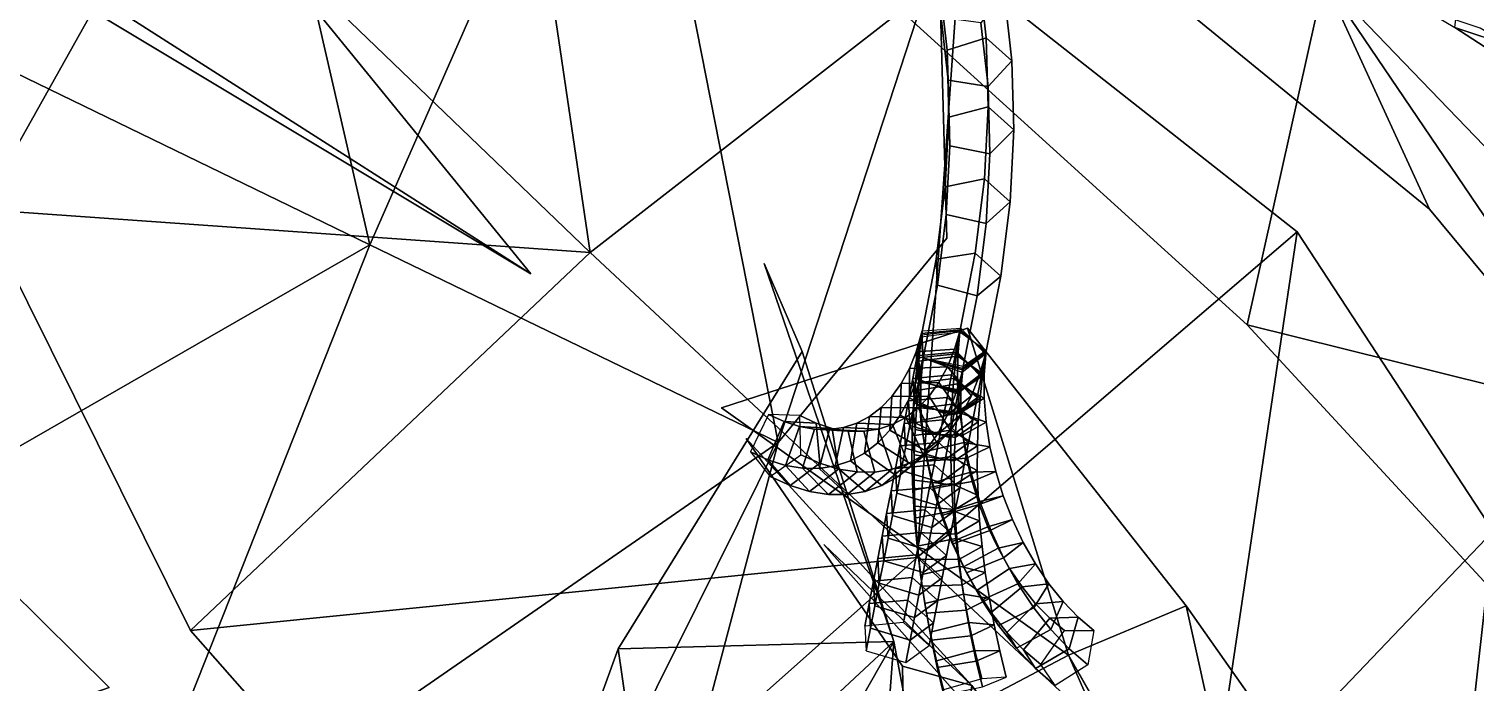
# Model space of a CAD drawing. Header units: metres. Extents: x -219 to 389, y -251 to 301.
# Drawn here: x 337.6 to 354.96, y -34.25 to -26.41 of the extents above; entities that cross this region are included whole.
import ezdxf

# ---------------------------------------------------------------- set-up
doc = ezdxf.new("R2010")
doc.units = ezdxf.units.M

msp = doc.modelspace()

# ---------------------------------------------------------------- linework, layer by layer
at = {"layer": 'Breeder_Intrnd', "color": 3}
for points in [[(354.8154, -25.5733, 876.4304), (355.1725, -25.8034, 877.0526), (355.0687, -26.6214, 876.8098), (354.7175, -26.395, 876.1978)], [(354.3523, -26.1794, 875.5901), (354.7175, -26.395, 876.1978), (355.3908, -26.6201, 875.713), (355.0194, -26.4009, 875.0953)], [(354.7175, -26.395, 876.1978), (355.0687, -26.6214, 876.8098), (355.748, -26.8501, 876.3352), (355.3908, -26.6201, 875.713)]]:
    msp.add_3dface(points, dxfattribs=at)
at = {"layer": 'Breeder_Leaf', "color": 3}
for points in [[(337.0308, -28.578, 899.2281), (334.5245, -19.1152, 898.0856), (339.4035, -24.3465, 899.1265)], [(337.0308, -28.578, 899.2281), (339.4035, -24.3465, 899.1265), (334.5245, -19.1152, 898.0856)], [(339.5609, -19.7207, 884.1119), (341.6929, -29.00261, 879.6759), (336.1917, -26.3339, 883.3494)], [(339.5609, -19.7207, 884.1119), (336.1917, -26.3339, 883.3494), (341.6929, -29.00261, 879.6759)], [(341.6929, -29.00261, 879.6759), (339.5609, -19.7207, 884.1119), (344.7555, -22.03383, 879.5256)], [(341.6929, -29.00261, 879.6759), (344.7555, -22.03383, 879.5256), (339.5609, -19.7207, 884.1119)], [(344.7555, -22.03383, 879.5256), (346.5943, -31.378, 876.4229), (341.6929, -29.00261, 879.6759)], [(344.7555, -22.03383, 879.5256), (341.6929, -29.00261, 879.6759), (346.5943, -31.378, 876.4229)], [(344.7555, -22.03383, 879.5256), (348.5214, -25.4684, 876.189), (346.5943, -31.378, 876.4229)], [(344.7555, -22.03383, 879.5256), (346.5943, -31.378, 876.4229), (348.5214, -25.4684, 876.189)], [(339.4035, -24.3465, 899.1265), (343.4519, -23.08028, 901.2039), (344.3369, -29.09448, 896.5684)], [(339.4035, -24.3465, 899.1265), (344.3369, -29.09448, 896.5684), (343.4519, -23.08028, 901.2039)], [(344.3369, -29.09448, 896.5684), (343.4519, -23.08028, 901.2039), (348.7649, -25.6482, 899.0935)], [(344.3369, -29.09448, 896.5684), (348.7649, -25.6482, 899.0935), (343.4519, -23.08028, 901.2039)], [(344.3369, -29.09448, 896.5684), (337.0308, -28.578, 899.2281), (339.4035, -24.3465, 899.1265)], [(344.3369, -29.09448, 896.5684), (339.4035, -24.3465, 899.1265), (337.0308, -28.578, 899.2281)], [(346.5943, -31.378, 876.4229), (348.5214, -25.4684, 876.189), (348.6193, -28.9237, 872.8167)], [(346.5943, -31.378, 876.4229), (348.6193, -28.9237, 872.8167), (348.5214, -25.4684, 876.189)], [(348.7649, -25.6482, 899.0935), (348.2632, -32.7582, 894.1677), (344.3369, -29.09448, 896.5684)], [(348.7649, -25.6482, 899.0935), (344.3369, -29.09448, 896.5684), (348.2632, -32.7582, 894.1677)], [(348.2632, -32.7582, 894.1677), (348.7649, -25.6482, 899.0935), (352.8228, -28.8484, 895.997)], [(348.2632, -32.7582, 894.1677), (352.8228, -28.8484, 895.997), (348.7649, -25.6482, 899.0935)], [(341.6929, -29.00261, 879.6759), (333.6598, -33.6232, 885.5049), (336.1917, -26.3339, 883.3494)], [(341.6929, -29.00261, 879.6759), (336.1917, -26.3339, 883.3494), (333.6598, -33.6232, 885.5049)], [(339.5423, -33.6345, 896.334), (337.0308, -28.578, 899.2281), (344.3369, -29.09448, 896.5684)], [(339.5423, -33.6345, 896.334), (344.3369, -29.09448, 896.5684), (337.0308, -28.578, 899.2281)], [(352.8228, -28.8484, 895.997), (351.7573, -36.02292, 892.0449), (348.2632, -32.7582, 894.1677)], [(352.8228, -28.8484, 895.997), (348.2632, -32.7582, 894.1677), (351.7573, -36.02292, 892.0449)], [(352.8228, -28.8484, 895.997), (355.1752, -32.4427, 893.3918), (351.7573, -36.02292, 892.0449)], [(352.8228, -28.8484, 895.997), (351.7573, -36.02292, 892.0449), (355.1752, -32.4427, 893.3918)], [(338.5555, -36.9396, 881.3627), (333.6598, -33.6232, 885.5049), (341.6929, -29.00261, 879.6759)], [(338.5555, -36.9396, 881.3627), (341.6929, -29.00261, 879.6759), (333.6598, -33.6232, 885.5049)], [(346.5943, -31.378, 876.4229), (338.5555, -36.9396, 881.3627), (341.6929, -29.00261, 879.6759)], [(346.5943, -31.378, 876.4229), (341.6929, -29.00261, 879.6759), (338.5555, -36.9396, 881.3627)], [(348.2632, -32.7582, 894.1677), (339.5423, -33.6345, 896.334), (344.3369, -29.09448, 896.5684)], [(348.2632, -32.7582, 894.1677), (344.3369, -29.09448, 896.5684), (339.5423, -33.6345, 896.334)], [(347.984, -33.7654, 875.6152), (346.8817, -30.2855, 880.6519), (346.4277, -29.2281, 875.9619)], [(347.984, -33.7654, 875.6152), (346.4277, -29.2281, 875.9619), (346.8817, -30.2855, 880.6519)], [(333.712, -29.516, 826.2664), (338.5674, -34.3165, 822.7214), (334.9405, -35.5819, 831.3544)], [(333.712, -29.516, 826.2664), (334.9405, -35.5819, 831.3544), (338.5674, -34.3165, 822.7214)], [(350.0796, -33.9297, 872.8172), (345.913, -30.9603, 870.4166), (348.8653, -30.00372, 866.2166)], [(350.0796, -33.9297, 872.8172), (348.8653, -30.00372, 866.2166), (345.913, -30.9603, 870.4166)], [(350.0796, -33.9297, 872.8172), (348.8653, -30.00372, 866.2166), (351.4908, -33.3392, 861.9722)], [(350.0796, -33.9297, 872.8172), (351.4908, -33.3392, 861.9722), (348.8653, -30.00372, 866.2166)], [(344.6759, -33.8544, 885.0688), (346.8817, -30.2855, 880.6519), (347.984, -33.7654, 875.6152)], [(344.6759, -33.8544, 885.0688), (347.984, -33.7654, 875.6152), (346.8817, -30.2855, 880.6519)], [(346.5943, -31.378, 876.4229), (343.193, -38.2372, 877.7788), (338.5555, -36.9396, 881.3627)], [(346.5943, -31.378, 876.4229), (338.5555, -36.9396, 881.3627), (343.193, -38.2372, 877.7788)], [(346.5943, -31.378, 876.4229), (345.3498, -36.07779, 873.5413), (343.193, -38.2372, 877.7788)], [(346.5943, -31.378, 876.4229), (343.193, -38.2372, 877.7788), (345.3498, -36.07779, 873.5413)], [(348.918, -34.2926, 874.5767), (348.0854, -34.06091, 880.7367), (346.2108, -31.3278, 877.2243)], [(348.918, -34.2926, 874.5767), (346.2108, -31.3278, 877.2243), (348.0854, -34.06091, 880.7367)], [(351.7573, -36.02292, 892.0449), (355.1752, -32.4427, 893.3918), (354.9269, -34.657, 890.091)], [(351.7573, -36.02292, 892.0449), (354.9269, -34.657, 890.091), (355.1752, -32.4427, 893.3918)], [(338.6139, -39.7275, 836.3531), (330.9636, -32.5271, 836.4271), (334.9405, -35.5819, 831.3544)], [(338.6139, -39.7275, 836.3531), (334.9405, -35.5819, 831.3544), (330.9636, -32.5271, 836.4271)], [(330.9636, -32.5271, 836.4271), (338.6139, -39.7275, 836.3531), (333.9274, -37.4137, 841.4573)], [(330.9636, -32.5271, 836.4271), (333.9274, -37.4137, 841.4573), (338.6139, -39.7275, 836.3531)], [(348.918, -34.2926, 874.5767), (347.1432, -32.6016, 869.4846), (350.2399, -36.08336, 867.1267)], [(348.918, -34.2926, 874.5767), (350.2399, -36.08336, 867.1267), (347.1432, -32.6016, 869.4846)], [(342.9385, -37.4928, 893.3291), (339.5423, -33.6345, 896.334), (348.2632, -32.7582, 894.1677)], [(342.9385, -37.4928, 893.3291), (348.2632, -32.7582, 894.1677), (339.5423, -33.6345, 896.334)], [(351.7573, -36.02292, 892.0449), (342.9385, -37.4928, 893.3291), (348.2632, -32.7582, 894.1677)], [(351.7573, -36.02292, 892.0449), (348.2632, -32.7582, 894.1677), (342.9385, -37.4928, 893.3291)], [(350.0796, -33.9297, 872.8172), (351.4908, -33.3392, 861.9722), (352.6009, -38.3329, 869.0089)], [(350.0796, -33.9297, 872.8172), (352.6009, -38.3329, 869.0089), (351.4908, -33.3392, 861.9722)], [(351.4908, -33.3392, 861.9722), (355.084, -38.4451, 858.3467), (352.6009, -38.3329, 869.0089)], [(351.4908, -33.3392, 861.9722), (352.6009, -38.3329, 869.0089), (355.084, -38.4451, 858.3467)], [(344.6759, -33.8544, 885.0688), (347.984, -33.7654, 875.6152), (345.3344, -38.4218, 879.0131)], [(344.6759, -33.8544, 885.0688), (345.3344, -38.4218, 879.0131), (347.984, -33.7654, 875.6152)], [(347.984, -33.7654, 875.6152), (347.1941, -44.3532, 872.9268), (345.3344, -38.4218, 879.0131)], [(347.984, -33.7654, 875.6152), (345.3344, -38.4218, 879.0131), (347.1941, -44.3532, 872.9268)], [(347.984, -33.7654, 875.6152), (349.0354, -39.3015, 870.2578), (347.1941, -44.3532, 872.9268)], [(347.984, -33.7654, 875.6152), (347.1941, -44.3532, 872.9268), (349.0354, -39.3015, 870.2578)], [(347.984, -33.7654, 875.6152), (347.3354, -34.3688, 870.0336), (349.0354, -39.3015, 870.2578)], [(347.984, -33.7654, 875.6152), (349.0354, -39.3015, 870.2578), (347.3354, -34.3688, 870.0336)], [(345.3344, -38.4218, 879.0131), (342.5929, -39.5882, 889.0879), (344.6759, -33.8544, 885.0688)], [(345.3344, -38.4218, 879.0131), (344.6759, -33.8544, 885.0688), (342.5929, -39.5882, 889.0879)], [(350.0796, -33.9297, 872.8172), (351.7733, -37.7876, 877.3932), (347.7641, -35.1507, 876.8517)], [(350.0796, -33.9297, 872.8172), (347.7641, -35.1507, 876.8517), (351.7733, -37.7876, 877.3932)], [(354.8986, -42.4355, 874.9968), (350.0796, -33.9297, 872.8172), (352.6009, -38.3329, 869.0089)], [(354.8986, -42.4355, 874.9968), (352.6009, -38.3329, 869.0089), (350.0796, -33.9297, 872.8172)], [(354.8986, -42.4355, 874.9968), (351.7733, -37.7876, 877.3932), (350.0796, -33.9297, 872.8172)], [(354.8986, -42.4355, 874.9968), (350.0796, -33.9297, 872.8172), (351.7733, -37.7876, 877.3932)], [(348.1892, -39.7339, 882.9543), (348.0854, -34.06091, 880.7367), (348.918, -34.2926, 874.5767)], [(348.1892, -39.7339, 882.9543), (348.918, -34.2926, 874.5767), (348.0854, -34.06091, 880.7367)]]:
    msp.add_3dface(points, dxfattribs=at)
at = {"layer": 'Breeder_Petiole', "color": 3}
for points in [[(349.002, -25.7265, 869.6444), (349.0919, -26.5177, 870.4728), (348.6229, -26.6659, 870.3817), (348.5368, -25.8982, 869.579)], [(349.3103, -26.00179, 869.3481), (349.4002, -26.7929, 870.1765), (349.0919, -26.5177, 870.4728), (349.002, -25.7265, 869.6444)], [(348.5368, -25.8982, 869.579), (348.6229, -26.6659, 870.3817), (348.6369, -27.02656, 870.0355), (348.553, -26.2733, 869.2486)], [(349.0284, -26.3369, 869.1067), (349.1145, -27.1046, 869.9094), (349.4002, -26.7929, 870.1765), (349.3103, -26.00179, 869.3481)], [(348.553, -26.2733, 869.2486), (348.6369, -27.02656, 870.0355), (349.1145, -27.1046, 869.9094), (349.0284, -26.3369, 869.1067)], [(349.0919, -26.5177, 870.4728), (349.1147, -27.3476, 871.2674), (348.644, -27.471, 871.1514), (348.6229, -26.6659, 870.3817)], [(349.4002, -26.7929, 870.1765), (349.423, -27.6228, 870.971), (349.1147, -27.3476, 871.2674), (349.0919, -26.5177, 870.4728)], [(348.6229, -26.6659, 870.3817), (348.644, -27.471, 871.1514), (348.6569, -27.8164, 870.7899), (348.6369, -27.02656, 870.0355)], [(349.1145, -27.1046, 869.9094), (349.1356, -27.9097, 870.6791), (349.423, -27.6228, 870.971), (349.4002, -26.7929, 870.1765)], [(348.6369, -27.02656, 870.0355), (348.6569, -27.8164, 870.7899), (349.1356, -27.9097, 870.6791), (349.1145, -27.1046, 869.9094)], [(349.1147, -27.3476, 871.2674), (349.0702, -28.2116, 872.0236), (348.5999, -28.3091, 871.884), (348.644, -27.471, 871.1514)], [(349.423, -27.6228, 870.971), (349.3786, -28.4868, 871.7273), (349.0702, -28.2116, 872.0236), (349.1147, -27.3476, 871.2674)], [(348.644, -27.471, 871.1514), (348.5999, -28.3091, 871.884), (348.613, -28.6386, 871.5079), (348.6569, -27.8164, 870.7899)], [(349.1356, -27.9097, 870.6791), (349.0915, -28.7478, 871.4116), (349.3786, -28.4868, 871.7273), (349.423, -27.6228, 870.971)], [(348.6569, -27.8164, 870.7899), (348.613, -28.6386, 871.5079), (349.0915, -28.7478, 871.4116), (349.1356, -27.9097, 870.6791)], [(349.0702, -28.2116, 872.0236), (348.9587, -29.1051, 872.7374), (348.4908, -29.1757, 872.5754), (348.5999, -28.3091, 871.884)], [(349.3786, -28.4868, 871.7273), (349.2671, -29.3803, 872.4411), (348.9587, -29.1051, 872.7374), (349.0702, -28.2116, 872.0236)], [(348.5999, -28.3091, 871.884), (348.4908, -29.1757, 872.5754), (348.5054, -29.4887, 872.1855), (348.613, -28.6386, 871.5079)], [(349.0915, -28.7478, 871.4116), (348.9824, -29.6144, 872.103), (349.2671, -29.3803, 872.4411), (349.3786, -28.4868, 871.7273)], [(348.613, -28.6386, 871.5079), (348.5054, -29.4887, 872.1855), (348.9824, -29.6144, 872.103), (349.0915, -28.7478, 871.4116)], [(348.9587, -29.1051, 872.7374), (348.7808, -30.02332, 873.4051), (348.3174, -30.06624, 873.2219), (348.4908, -29.1757, 872.5754)], [(349.2671, -29.3803, 872.4411), (349.0892, -30.2985, 873.1088), (348.7808, -30.02332, 873.4051), (348.9587, -29.1051, 872.7374)], [(348.4908, -29.1757, 872.5754), (348.3174, -30.06624, 873.2219), (348.3347, -30.3622, 872.8191), (348.5054, -29.4887, 872.1855)], [(348.5054, -29.4887, 872.1855), (348.3347, -30.3622, 872.8191), (348.8089, -30.5049, 872.7496), (348.9824, -29.6144, 872.103)], [(348.9824, -29.6144, 872.103), (348.8089, -30.5049, 872.7496), (349.0892, -30.2985, 873.1088), (349.2671, -29.3803, 872.4411)], [(348.7854, -30.00406, 873.3899), (348.7129, -30.2551, 873.6047), (348.2523, -30.2866, 873.4125), (348.3247, -30.03555, 873.1977)], [(348.7808, -30.02332, 873.4051), (348.7282, -30.2936, 873.6015), (348.2648, -30.3366, 873.4183), (348.3174, -30.06624, 873.2219)], [(349.0845, -30.3178, 873.1239), (349.0121, -30.5689, 873.3387), (348.7129, -30.2551, 873.6047), (348.7854, -30.00406, 873.3899)], [(349.0892, -30.2985, 873.1088), (349.0366, -30.5689, 873.3052), (348.7282, -30.2936, 873.6015), (348.7808, -30.02332, 873.4051)], [(348.3247, -30.03555, 873.1977), (348.2523, -30.2866, 873.4125), (348.2622, -30.6133, 873.0339), (348.3347, -30.3622, 872.8191)], [(348.3174, -30.06624, 873.2219), (348.2648, -30.3366, 873.4183), (348.2821, -30.6325, 873.0155), (348.3347, -30.3622, 872.8191)], [(348.779, -30.03346, 873.4121), (348.7366, -30.3124, 873.5986), (348.2721, -30.3614, 873.4196), (348.3146, -30.08241, 873.2332)], [(348.3146, -30.08241, 873.2332), (348.2721, -30.3614, 873.4196), (348.2922, -30.6412, 873.0056), (348.3347, -30.3622, 872.8191)], [(348.7771, -30.04924, 873.4221), (348.75, -30.3399, 873.5928), (348.2844, -30.3983, 873.4197), (348.3115, -30.1075, 873.2489)], [(348.3115, -30.1075, 873.2489), (348.2844, -30.3983, 873.4197), (348.3076, -30.6529, 872.9899), (348.3347, -30.3622, 872.8191)], [(349.0909, -30.2884, 873.1017), (349.0485, -30.5674, 873.2881), (348.7366, -30.3124, 873.5986), (348.779, -30.03346, 873.4121)], [(349.0928, -30.2726, 873.0918), (349.0658, -30.5633, 873.2626), (348.75, -30.3399, 873.5928), (348.7771, -30.04924, 873.4221)], [(348.7129, -30.2551, 873.6047), (348.6274, -30.4669, 873.8193), (348.1703, -30.4878, 873.6173), (348.2523, -30.2866, 873.4125)], [(348.2523, -30.2866, 873.4125), (348.1703, -30.4878, 873.6173), (348.1706, -30.8427, 873.265), (348.2622, -30.6133, 873.0339)], [(348.7282, -30.2936, 873.6015), (348.6756, -30.564, 873.7979), (348.2122, -30.6069, 873.6147), (348.2648, -30.3366, 873.4183)], [(348.2648, -30.3366, 873.4183), (348.2122, -30.6069, 873.6147), (348.2295, -30.9029, 873.2119), (348.2821, -30.6325, 873.0155)], [(348.7366, -30.3124, 873.5986), (348.7029, -30.6099, 873.7814), (348.2377, -30.665, 873.6064), (348.2721, -30.3614, 873.4196)], [(348.2721, -30.3614, 873.4196), (348.2377, -30.665, 873.6064), (348.26, -30.9282, 873.1817), (348.2922, -30.6412, 873.0056)], [(348.3347, -30.3622, 872.8191), (348.2622, -30.6133, 873.0339), (348.7291, -30.7867, 872.9885), (348.8016, -30.5356, 872.7737)], [(348.75, -30.3399, 873.5928), (348.7476, -30.6743, 873.7499), (348.2812, -30.749, 873.5854), (348.2844, -30.3983, 873.4197)], [(348.3347, -30.3622, 872.8191), (348.2821, -30.6325, 873.0155), (348.7563, -30.7753, 872.946), (348.8089, -30.5049, 872.7496)], [(348.3347, -30.3622, 872.8191), (348.2922, -30.6412, 873.0056), (348.7693, -30.7678, 872.9247), (348.8117, -30.4887, 872.7383)], [(348.3347, -30.3622, 872.8191), (348.3076, -30.6529, 872.9899), (348.7877, -30.7543, 872.8933), (348.8148, -30.4636, 872.7225)], [(349.0121, -30.5689, 873.3387), (348.9145, -30.8161, 873.5862), (348.6274, -30.4669, 873.8193), (348.7129, -30.2551, 873.6047)], [(349.0366, -30.5689, 873.3052), (348.984, -30.8392, 873.5016), (348.6756, -30.564, 873.7979), (348.7282, -30.2936, 873.6015)], [(349.0485, -30.5674, 873.2881), (349.0176, -30.844, 873.4576), (348.7029, -30.6099, 873.7814), (348.7366, -30.3124, 873.5986)], [(348.8016, -30.5356, 872.7737), (348.7291, -30.7867, 872.9885), (349.0121, -30.5689, 873.3387), (349.0845, -30.3178, 873.1239)], [(349.0658, -30.5633, 873.2626), (349.0659, -30.8425, 873.3907), (348.7476, -30.6743, 873.7499), (348.75, -30.3399, 873.5928)], [(348.8089, -30.5049, 872.7496), (348.7563, -30.7753, 872.946), (349.0366, -30.5689, 873.3052), (349.0892, -30.2985, 873.1088)], [(348.8117, -30.4887, 872.7383), (348.7693, -30.7678, 872.9247), (349.0485, -30.5674, 873.2881), (349.0909, -30.2884, 873.1017)], [(348.8148, -30.4636, 872.7225), (348.7877, -30.7543, 872.8933), (349.0658, -30.5633, 873.2626), (349.0928, -30.2726, 873.0918)], [(348.1703, -30.4878, 873.6173), (348.0723, -30.6678, 873.8344), (348.0608, -31.04837, 873.5101), (348.1706, -30.8427, 873.265)], [(348.6274, -30.4669, 873.8193), (348.525, -30.6564, 874.0468), (348.0723, -30.6678, 873.8344), (348.1703, -30.4878, 873.6173)], [(348.2844, -30.3983, 873.4197), (348.2812, -30.749, 873.5854), (348.3064, -30.9596, 873.1325), (348.3076, -30.6529, 872.9899)], [(348.9145, -30.8161, 873.5862), (348.7971, -31.0378, 873.8489), (348.525, -30.6564, 874.0468), (348.6274, -30.4669, 873.8193)], [(348.0723, -30.6678, 873.8344), (347.9592, -30.8248, 874.0617), (347.9337, -31.2281, 873.7669), (348.0608, -31.04837, 873.5101)], [(348.525, -30.6564, 874.0468), (348.4066, -30.8219, 874.2851), (347.9592, -30.8248, 874.0617), (348.0723, -30.6678, 873.8344)], [(348.6756, -30.564, 873.7979), (348.623, -30.8344, 873.9943), (348.1596, -30.8773, 873.8112), (348.2122, -30.6069, 873.6147)], [(348.2122, -30.6069, 873.6147), (348.1596, -30.8773, 873.8112), (348.1769, -31.1733, 873.4083), (348.2295, -30.9029, 873.2119)], [(348.2622, -30.6133, 873.0339), (348.1706, -30.8427, 873.265), (348.6279, -31.04453, 873.2458), (348.7291, -30.7867, 872.9885)], [(348.7029, -30.6099, 873.7814), (348.6801, -30.9149, 873.9531), (348.2142, -30.9765, 873.7818), (348.2377, -30.665, 873.6064)], [(348.2377, -30.665, 873.6064), (348.2142, -30.9765, 873.7818), (348.2381, -31.2225, 873.347), (348.26, -30.9282, 873.1817)], [(348.2821, -30.6325, 873.0155), (348.2295, -30.9029, 873.2119), (348.7038, -31.04569, 873.1424), (348.7563, -30.7753, 872.946)], [(348.2922, -30.6412, 873.0056), (348.26, -30.9282, 873.1817), (348.7393, -31.03818, 873.0902), (348.7693, -30.7678, 872.9247)], [(348.7476, -30.6743, 873.7499), (348.7734, -31.02133, 873.874), (348.3077, -31.1131, 873.7165), (348.2812, -30.749, 873.5854)], [(348.3076, -30.6529, 872.9899), (348.3064, -30.9596, 873.1325), (348.7887, -31.01715, 873.0129), (348.7877, -30.7543, 872.8933)], [(348.7971, -31.0378, 873.8489), (348.6613, -31.2317, 874.1243), (348.4066, -30.8219, 874.2851), (348.525, -30.6564, 874.0468)], [(348.984, -30.8392, 873.5016), (348.9314, -31.1096, 873.698), (348.623, -30.8344, 873.9943), (348.6756, -30.564, 873.7979)], [(348.7291, -30.7867, 872.9885), (348.6279, -31.04453, 873.2458), (348.9145, -30.8161, 873.5862), (349.0121, -30.5689, 873.3387)], [(349.0176, -30.844, 873.4576), (348.9967, -31.1275, 873.6166), (348.6801, -30.9149, 873.9531), (348.7029, -30.6099, 873.7814)], [(348.7563, -30.7753, 872.946), (348.7038, -31.04569, 873.1424), (348.984, -30.8392, 873.5016), (349.0366, -30.5689, 873.3052)], [(348.7693, -30.7678, 872.9247), (348.7393, -31.03818, 873.0902), (349.0176, -30.844, 873.4576), (349.0485, -30.5674, 873.2881)], [(349.0659, -30.8425, 873.3907), (349.0896, -31.1318, 873.4913), (348.7734, -31.02133, 873.874), (348.7476, -30.6743, 873.7499)], [(348.7877, -30.7543, 872.8933), (348.7887, -31.01715, 873.0129), (349.0659, -30.8425, 873.3907), (349.0658, -30.5633, 873.2626)], [(347.9592, -30.8248, 874.0617), (347.832, -30.9574, 874.297), (347.7906, -31.3802, 874.033), (347.9337, -31.2281, 873.7669)], [(348.4066, -30.8219, 874.2851), (348.2736, -30.9618, 874.5319), (347.832, -30.9574, 874.297), (347.9592, -30.8248, 874.0617)], [(348.1706, -30.8427, 873.265), (348.0608, -31.04837, 873.5101), (348.5062, -31.2757, 873.519), (348.6279, -31.04453, 873.2458)], [(348.623, -30.8344, 873.9943), (348.5704, -31.1048, 874.1907), (348.107, -31.1477, 874.0076), (348.1596, -30.8773, 873.8112)], [(348.1596, -30.8773, 873.8112), (348.107, -31.1477, 874.0076), (348.1243, -31.4436, 873.6047), (348.1769, -31.1733, 873.4083)], [(348.6613, -31.2317, 874.1243), (348.5083, -31.3961, 874.4098), (348.2736, -30.9618, 874.5319), (348.4066, -30.8219, 874.2851)], [(348.2812, -30.749, 873.5854), (348.3077, -31.1131, 873.7165), (348.3312, -31.2778, 873.2448), (348.3064, -30.9596, 873.1325)], [(348.6279, -31.04453, 873.2458), (348.5062, -31.2757, 873.519), (348.7971, -31.0378, 873.8489), (348.9145, -30.8161, 873.5862)], [(348.9314, -31.1096, 873.698), (348.8788, -31.38, 873.8944), (348.5704, -31.1048, 874.1907), (348.623, -30.8344, 873.9943)], [(348.7038, -31.04569, 873.1424), (348.6512, -31.316, 873.3388), (348.9314, -31.1096, 873.698), (348.984, -30.8392, 873.5016)], [(348.7393, -31.03818, 873.0902), (348.7189, -31.3153, 873.2455), (348.9967, -31.1275, 873.6166), (349.0176, -30.844, 873.4576)], [(348.7887, -31.01715, 873.0129), (348.8117, -31.2892, 873.1064), (349.0896, -31.1318, 873.4913), (349.0659, -30.8425, 873.3907)], [(346.6656, -31.1264, 875.9741), (346.4788, -31.03933, 876.1901), (346.2614, -31.4896, 876.1801), (346.4729, -31.5863, 875.9345)], [(347.0508, -31.1446, 876.2926), (346.8548, -31.05392, 876.5197), (346.4788, -31.03933, 876.1901), (346.6656, -31.1264, 875.9741)], [(347.0957, -31.6255, 876.452), (346.8686, -31.5228, 876.7162), (346.8548, -31.05392, 876.5197), (347.0508, -31.1446, 876.2926)], [(347.6921, -31.06439, 874.538), (347.5406, -31.1445, 874.7825), (347.4622, -31.5962, 874.5826), (347.6329, -31.5033, 874.3058)], [(348.127, -31.07476, 874.7848), (347.9684, -31.1596, 875.0413), (347.5406, -31.1445, 874.7825), (347.6921, -31.06439, 874.538)], [(347.832, -30.9574, 874.297), (347.6921, -31.06439, 874.538), (347.6329, -31.5033, 874.3058), (347.7906, -31.3802, 874.033)], [(348.2736, -30.9618, 874.5319), (348.127, -31.07476, 874.7848), (347.6921, -31.06439, 874.538), (347.832, -30.9574, 874.297)], [(348.0608, -31.04837, 873.5101), (347.9337, -31.2281, 873.7669), (348.3651, -31.4781, 873.8054), (348.5062, -31.2757, 873.519)], [(348.5083, -31.3961, 874.4098), (348.3395, -31.5294, 874.7025), (348.127, -31.07476, 874.7848), (348.2736, -30.9618, 874.5319)], [(348.2295, -30.9029, 873.2119), (348.1769, -31.1733, 873.4083), (348.6512, -31.316, 873.3388), (348.7038, -31.04569, 873.1424)], [(348.6801, -30.9149, 873.9531), (348.6678, -31.2268, 874.1132), (348.2016, -31.2949, 873.9454), (348.2142, -30.9765, 873.7818)], [(348.2142, -30.9765, 873.7818), (348.2016, -31.2949, 873.9454), (348.2265, -31.5234, 873.5012), (348.2381, -31.2225, 873.347)], [(348.26, -30.9282, 873.1817), (348.2381, -31.2225, 873.347), (348.7189, -31.3153, 873.2455), (348.7393, -31.03818, 873.0902)], [(348.3064, -30.9596, 873.1325), (348.3312, -31.2778, 873.2448), (348.8117, -31.2892, 873.1064), (348.7887, -31.01715, 873.0129)], [(348.7734, -31.02133, 873.874), (348.8272, -31.3757, 873.9631), (348.3635, -31.4852, 873.8109), (348.3077, -31.1131, 873.7165)], [(348.5062, -31.2757, 873.519), (348.3651, -31.4781, 873.8054), (348.6613, -31.2317, 874.1243), (348.7971, -31.0378, 873.8489)], [(348.9967, -31.1275, 873.6166), (348.9857, -31.4174, 873.7649), (348.6678, -31.2268, 874.1132), (348.6801, -30.9149, 873.9531)], [(349.0896, -31.1318, 873.4913), (349.1364, -31.4268, 873.5626), (348.8272, -31.3757, 873.9631), (348.7734, -31.02133, 873.874)], [(346.8508, -31.1862, 875.7477), (346.6656, -31.1264, 875.9741), (346.4729, -31.5863, 875.9345), (346.6826, -31.6519, 875.6772)], [(347.245, -31.2066, 876.0547), (347.0508, -31.1446, 876.2926), (346.6656, -31.1264, 875.9741), (346.8508, -31.1862, 875.7477)], [(347.0326, -31.2181, 875.513), (346.8508, -31.1862, 875.7477), (346.6826, -31.6519, 875.6772), (346.8882, -31.6859, 875.4108)], [(347.4358, -31.2392, 875.8082), (347.245, -31.2066, 876.0547), (346.8508, -31.1862, 875.7477), (347.0326, -31.2181, 875.513)], [(347.2093, -31.2217, 875.2724), (347.0326, -31.2181, 875.513), (346.8882, -31.6859, 875.4108), (347.088, -31.6879, 875.1378)], [(347.6211, -31.2423, 875.5555), (347.4358, -31.2392, 875.8082), (347.0326, -31.2181, 875.513), (347.2093, -31.2217, 875.2724)], [(347.3207, -31.6948, 876.1754), (347.0957, -31.6255, 876.452), (347.0508, -31.1446, 876.2926), (347.245, -31.2066, 876.0547)], [(347.3792, -31.1971, 875.0281), (347.2093, -31.2217, 875.2724), (347.088, -31.6879, 875.1378), (347.2799, -31.6579, 874.8609)], [(347.7992, -31.2156, 875.2991), (347.6211, -31.2423, 875.5555), (347.2093, -31.2217, 875.2724), (347.3792, -31.1971, 875.0281)], [(347.5414, -31.7301, 875.8891), (347.3207, -31.6948, 876.1754), (347.245, -31.2066, 876.0547), (347.4358, -31.2392, 875.8082)], [(347.5406, -31.1445, 874.7825), (347.3792, -31.1971, 875.0281), (347.2799, -31.6579, 874.8609), (347.4622, -31.5962, 874.5826)], [(347.9684, -31.1596, 875.0413), (347.7992, -31.2156, 875.2991), (347.3792, -31.1971, 875.0281), (347.5406, -31.1445, 874.7825)], [(347.7556, -31.7311, 875.5958), (347.5414, -31.7301, 875.8891), (347.4358, -31.2392, 875.8082), (347.6211, -31.2423, 875.5555)], [(347.9613, -31.6977, 875.2983), (347.7556, -31.7311, 875.5958), (347.6211, -31.2423, 875.5555), (347.7992, -31.2156, 875.2991)], [(347.9337, -31.2281, 873.7669), (347.7906, -31.3802, 874.033), (348.2062, -31.6498, 874.1023), (348.3651, -31.4781, 873.8054)], [(348.1566, -31.6302, 874.9996), (347.9613, -31.6977, 875.2983), (347.7992, -31.2156, 875.2991), (347.9684, -31.1596, 875.0413)], [(348.3395, -31.5294, 874.7025), (348.1566, -31.6302, 874.9996), (347.9684, -31.1596, 875.0413), (348.127, -31.07476, 874.7848)], [(348.5704, -31.1048, 874.1907), (348.5179, -31.3751, 874.3871), (348.0544, -31.4181, 874.204), (348.107, -31.1477, 874.0076)], [(348.107, -31.1477, 874.0076), (348.0544, -31.4181, 874.204), (348.0717, -31.714, 873.8011), (348.1243, -31.4436, 873.6047)], [(348.1769, -31.1733, 873.4083), (348.1243, -31.4436, 873.6047), (348.5986, -31.5864, 873.5352), (348.6512, -31.316, 873.3388)], [(348.6678, -31.2268, 874.1132), (348.6665, -31.5448, 874.2613), (348.2001, -31.6195, 874.0967), (348.2016, -31.2949, 873.9454)], [(348.3651, -31.4781, 873.8054), (348.2062, -31.6498, 874.1023), (348.5083, -31.3961, 874.4098), (348.6613, -31.2317, 874.1243)], [(348.2381, -31.2225, 873.347), (348.2265, -31.5234, 873.5012), (348.7083, -31.5987, 873.3903), (348.7189, -31.3153, 873.2455)], [(348.3077, -31.1131, 873.7165), (348.3635, -31.4852, 873.8109), (348.3815, -31.6025, 873.3251), (348.3312, -31.2778, 873.2448)], [(348.8788, -31.38, 873.8944), (348.8263, -31.6504, 874.0908), (348.5179, -31.3751, 874.3871), (348.5704, -31.1048, 874.1907)], [(348.6512, -31.316, 873.3388), (348.5986, -31.5864, 873.5352), (348.8788, -31.38, 873.8944), (348.9314, -31.1096, 873.698)], [(348.9857, -31.4174, 873.7649), (348.9848, -31.713, 873.9021), (348.6665, -31.5448, 874.2613), (348.6678, -31.2268, 874.1132)], [(348.7189, -31.3153, 873.2455), (348.7083, -31.5987, 873.3903), (348.9857, -31.4174, 873.7649), (348.9967, -31.1275, 873.6166)], [(348.8117, -31.2892, 873.1064), (348.8565, -31.5667, 873.1725), (349.1364, -31.4268, 873.5626), (349.0896, -31.1318, 873.4913)], [(347.7906, -31.3802, 874.033), (347.6329, -31.5033, 874.3058), (348.0308, -31.7891, 874.4068), (348.2062, -31.6498, 874.1023)], [(348.5179, -31.3751, 874.3871), (348.4653, -31.6455, 874.5836), (348.0019, -31.6884, 874.4004), (348.0544, -31.4181, 874.204)], [(348.2062, -31.6498, 874.1023), (348.0308, -31.7891, 874.4068), (348.3395, -31.5294, 874.7025), (348.5083, -31.3961, 874.4098)], [(348.2016, -31.2949, 873.9454), (348.2001, -31.6195, 874.0967), (348.2253, -31.8301, 873.6439), (348.2265, -31.5234, 873.5012)], [(348.3312, -31.2778, 873.2448), (348.3815, -31.6025, 873.3251), (348.8565, -31.5667, 873.1725), (348.8117, -31.2892, 873.1064)], [(348.8272, -31.3757, 873.9631), (348.9081, -31.7322, 874.0161), (348.4478, -31.8596, 873.8674), (348.3635, -31.4852, 873.8109)], [(348.8263, -31.6504, 874.0908), (348.7737, -31.9207, 874.2872), (348.4653, -31.6455, 874.5836), (348.5179, -31.3751, 874.3871)], [(348.5986, -31.5864, 873.5352), (348.546, -31.8568, 873.7316), (348.8263, -31.6504, 874.0908), (348.8788, -31.38, 873.8944)], [(349.1364, -31.4268, 873.5626), (349.2057, -31.7232, 873.6038), (348.9081, -31.7322, 874.0161), (348.8272, -31.3757, 873.9631)], [(346.4729, -31.5863, 875.9345), (346.2614, -31.4896, 876.1801), (346.5009, -31.7867, 876.5034), (346.7373, -31.8929, 876.2281)], [(346.6826, -31.6519, 875.6772), (346.4729, -31.5863, 875.9345), (346.7373, -31.8929, 876.2281), (346.9713, -31.9645, 875.9401)], [(346.7373, -31.8929, 876.2281), (346.5009, -31.7867, 876.5034), (346.8686, -31.5228, 876.7162), (347.0957, -31.6255, 876.452)], [(347.6329, -31.5033, 874.3058), (347.4622, -31.5962, 874.5826), (347.8407, -31.8947, 874.716), (348.0308, -31.7891, 874.4068)], [(348.0308, -31.7891, 874.4068), (347.8407, -31.8947, 874.716), (348.1566, -31.6302, 874.9996), (348.3395, -31.5294, 874.7025)], [(348.0544, -31.4181, 874.204), (348.0019, -31.6884, 874.4004), (348.0192, -31.9844, 873.9976), (348.0717, -31.714, 873.8011)], [(348.1243, -31.4436, 873.6047), (348.0717, -31.714, 873.8011), (348.546, -31.8568, 873.7316), (348.5986, -31.5864, 873.5352)], [(348.6665, -31.5448, 874.2613), (348.6758, -31.8681, 874.397), (348.2096, -31.9495, 874.2355), (348.2001, -31.6195, 874.0967)], [(348.2265, -31.5234, 873.5012), (348.2253, -31.8301, 873.6439), (348.7076, -31.8876, 873.5242), (348.7083, -31.5987, 873.3903)], [(348.3635, -31.4852, 873.8109), (348.4478, -31.8596, 873.8674), (348.4566, -31.929, 873.3721), (348.3815, -31.6025, 873.3251)], [(348.3815, -31.6025, 873.3251), (348.4566, -31.929, 873.3721), (348.9223, -31.8452, 873.2102), (348.8565, -31.5667, 873.1725)], [(348.9848, -31.713, 873.9021), (348.9939, -32.01348, 874.0278), (348.6758, -31.8681, 874.397), (348.6665, -31.5448, 874.2613)], [(348.7083, -31.5987, 873.3903), (348.7076, -31.8876, 873.5242), (348.9848, -31.713, 873.9021), (348.9857, -31.4174, 873.7649)], [(348.8565, -31.5667, 873.1725), (348.9223, -31.8452, 873.2102), (349.2057, -31.7232, 873.6038), (349.1364, -31.4268, 873.5626)], [(346.8882, -31.6859, 875.4108), (346.6826, -31.6519, 875.6772), (346.9713, -31.9645, 875.9401), (347.2009, -32.00061, 875.6419)], [(346.9713, -31.9645, 875.9401), (346.7373, -31.8929, 876.2281), (347.0957, -31.6255, 876.452), (347.3207, -31.6948, 876.1754)], [(347.088, -31.6879, 875.1378), (346.8882, -31.6859, 875.4108), (347.2009, -32.00061, 875.6419), (347.4237, -32.00097, 875.3365)], [(347.2009, -32.00061, 875.6419), (346.9713, -31.9645, 875.9401), (347.3207, -31.6948, 876.1754), (347.5414, -31.7301, 875.8891)], [(347.2799, -31.6579, 874.8609), (347.088, -31.6879, 875.1378), (347.4237, -32.00097, 875.3365), (347.6377, -31.9655, 875.0269)], [(347.4237, -32.00097, 875.3365), (347.2009, -32.00061, 875.6419), (347.5414, -31.7301, 875.8891), (347.7556, -31.7311, 875.5958)], [(347.4622, -31.5962, 874.5826), (347.2799, -31.6579, 874.8609), (347.6377, -31.9655, 875.0269), (347.8407, -31.8947, 874.716)], [(347.6377, -31.9655, 875.0269), (347.4237, -32.00097, 875.3365), (347.7556, -31.7311, 875.5958), (347.9613, -31.6977, 875.2983)], [(347.8407, -31.8947, 874.716), (347.6377, -31.9655, 875.0269), (347.9613, -31.6977, 875.2983), (348.1566, -31.6302, 874.9996)], [(348.4653, -31.6455, 874.5836), (348.4127, -31.9159, 874.78), (347.9493, -31.9588, 874.5968), (348.0019, -31.6884, 874.4004)], [(348.0019, -31.6884, 874.4004), (347.9493, -31.9588, 874.5968), (347.9666, -32.2548, 874.194), (348.0192, -31.9844, 873.9976)], [(348.0717, -31.714, 873.8011), (348.0192, -31.9844, 873.9976), (348.4934, -32.1271, 873.928), (348.546, -31.8568, 873.7316)], [(348.2001, -31.6195, 874.0967), (348.2096, -31.9495, 874.2355), (348.2346, -32.142, 873.7746), (348.2253, -31.8301, 873.6439)], [(348.7737, -31.9207, 874.2872), (348.7211, -32.1911, 874.4836), (348.4127, -31.9159, 874.78), (348.4653, -31.6455, 874.5836)], [(348.9081, -31.7322, 874.0161), (349.0149, -32.08557, 874.032), (348.5594, -32.2307, 873.8849), (348.4478, -31.8596, 873.8674)], [(348.546, -31.8568, 873.7316), (348.4934, -32.1271, 873.928), (348.7737, -31.9207, 874.2872), (348.8263, -31.6504, 874.0908)], [(348.7076, -31.8876, 873.5242), (348.7166, -32.1813, 873.6469), (348.9939, -32.01348, 874.0278), (348.9848, -31.713, 873.9021)], [(349.2057, -31.7232, 873.6038), (349.2965, -32.01651, 873.6142), (349.0149, -32.08557, 874.032), (348.9081, -31.7322, 874.0161)], [(348.9223, -31.8452, 873.2102), (349.0083, -32.1206, 873.2189), (349.2965, -32.01651, 873.6142), (349.2057, -31.7232, 873.6038)], [(348.4127, -31.9159, 874.78), (348.3601, -32.1862, 874.9764), (347.8967, -32.2292, 874.7932), (347.9493, -31.9588, 874.5968)], [(348.6758, -31.8681, 874.397), (348.696, -32.1959, 874.5202), (348.23, -32.2843, 874.3614), (348.2096, -31.9495, 874.2355)], [(348.2253, -31.8301, 873.6439), (348.2346, -32.142, 873.7746), (348.7166, -32.1813, 873.6469), (348.7076, -31.8876, 873.5242)], [(348.7211, -32.1911, 874.4836), (348.6685, -32.4615, 874.6801), (348.3601, -32.1862, 874.9764), (348.4127, -31.9159, 874.78)], [(348.4934, -32.1271, 873.928), (348.4409, -32.3975, 874.1245), (348.7211, -32.1911, 874.4836), (348.7737, -31.9207, 874.2872)], [(348.4478, -31.8596, 873.8674), (348.5594, -32.2307, 873.8849), (348.5554, -32.2523, 873.3853), (348.4566, -31.929, 873.3721)], [(348.4566, -31.929, 873.3721), (348.5554, -32.2523, 873.3853), (349.0083, -32.1206, 873.2189), (348.9223, -31.8452, 873.2102)], [(348.9939, -32.01348, 874.0278), (349.013, -32.3181, 874.1417), (348.696, -32.1959, 874.5202), (348.6758, -31.8681, 874.397)], [(347.9493, -31.9588, 874.5968), (347.8967, -32.2292, 874.7932), (347.914, -32.5251, 874.3904), (347.9666, -32.2548, 874.194)], [(348.0192, -31.9844, 873.9976), (347.9666, -32.2548, 874.194), (348.4409, -32.3975, 874.1245), (348.4934, -32.1271, 873.928)], [(348.2096, -31.9495, 874.2355), (348.23, -32.2843, 874.3614), (348.2542, -32.4582, 873.8931), (348.2346, -32.142, 873.7746)], [(349.0149, -32.08557, 874.032), (349.146, -32.4302, 874.0107), (348.6966, -32.5929, 873.8634), (348.5594, -32.2307, 873.8849)], [(348.7166, -32.1813, 873.6469), (348.7353, -32.479, 873.7581), (349.013, -32.3181, 874.1417), (348.9939, -32.01348, 874.0278)], [(349.0083, -32.1206, 873.2189), (349.1131, -32.3888, 873.1985), (349.4073, -32.3022, 873.5936), (349.2965, -32.01651, 873.6142)], [(349.2965, -32.01651, 873.6142), (349.4073, -32.3022, 873.5936), (349.146, -32.4302, 874.0107), (349.0149, -32.08557, 874.032)], [(348.3601, -32.1862, 874.9764), (348.3075, -32.4566, 875.1728), (347.8441, -32.4995, 874.9896), (347.8967, -32.2292, 874.7932)], [(347.8967, -32.2292, 874.7932), (347.8441, -32.4995, 874.9896), (347.8614, -32.7955, 874.5868), (347.914, -32.5251, 874.3904)], [(347.9666, -32.2548, 874.194), (347.914, -32.5251, 874.3904), (348.3883, -32.6679, 874.3209), (348.4409, -32.3975, 874.1245)], [(348.696, -32.1959, 874.5202), (348.7268, -32.5275, 874.6304), (348.2614, -32.6228, 874.474), (348.23, -32.2843, 874.3614)], [(348.2346, -32.142, 873.7746), (348.2542, -32.4582, 873.8931), (348.7353, -32.479, 873.7581), (348.7166, -32.1813, 873.6469)], [(348.6685, -32.4615, 874.6801), (348.6159, -32.7318, 874.8765), (348.3075, -32.4566, 875.1728), (348.3601, -32.1862, 874.9764)], [(348.4409, -32.3975, 874.1245), (348.3883, -32.6679, 874.3209), (348.6685, -32.4615, 874.6801), (348.7211, -32.1911, 874.4836)], [(348.5554, -32.2523, 873.3853), (348.6764, -32.5675, 873.3643), (349.1131, -32.3888, 873.1985), (349.0083, -32.1206, 873.2189)], [(348.5594, -32.2307, 873.8849), (348.6966, -32.5929, 873.8634), (348.6764, -32.5675, 873.3643), (348.5554, -32.2523, 873.3853)], [(349.013, -32.3181, 874.1417), (349.042, -32.6262, 874.2436), (348.7268, -32.5275, 874.6304), (348.696, -32.1959, 874.5202)], [(348.23, -32.2843, 874.3614), (348.2614, -32.6228, 874.474), (348.2841, -32.7781, 873.9991), (348.2542, -32.4582, 873.8931)], [(348.6764, -32.5675, 873.3643), (348.8177, -32.8699, 873.3096), (349.2351, -32.6458, 873.1494), (349.1131, -32.3888, 873.1985)], [(349.146, -32.4302, 874.0107), (349.2995, -32.7612, 873.9525), (348.8572, -32.9408, 873.8031), (348.6966, -32.5929, 873.8634)], [(348.7353, -32.479, 873.7581), (348.7637, -32.7802, 873.8575), (349.042, -32.6262, 874.2436), (349.013, -32.3181, 874.1417)], [(349.1131, -32.3888, 873.1985), (349.2351, -32.6458, 873.1494), (349.5365, -32.5761, 873.5423), (349.4073, -32.3022, 873.5936)], [(349.4073, -32.3022, 873.5936), (349.5365, -32.5761, 873.5423), (349.2995, -32.7612, 873.9525), (349.146, -32.4302, 874.0107)], [(348.3075, -32.4566, 875.1728), (348.2549, -32.727, 875.3692), (347.7915, -32.7699, 875.186), (347.8441, -32.4995, 874.9896)], [(347.8441, -32.4995, 874.9896), (347.7915, -32.7699, 875.186), (347.8088, -33.06591, 874.7832), (347.8614, -32.7955, 874.5868)], [(347.914, -32.5251, 874.3904), (347.8614, -32.7955, 874.5868), (348.3357, -32.9382, 874.5173), (348.3883, -32.6679, 874.3209)], [(348.2542, -32.4582, 873.8931), (348.2841, -32.7781, 873.9991), (348.7637, -32.7802, 873.8575), (348.7353, -32.479, 873.7581)], [(348.6159, -32.7318, 874.8765), (348.5634, -33.00226, 875.0729), (348.2549, -32.727, 875.3692), (348.3075, -32.4566, 875.1728)], [(348.7268, -32.5275, 874.6304), (348.7682, -32.862, 874.7273), (348.3036, -32.9644, 874.5731), (348.2614, -32.6228, 874.474)], [(348.2614, -32.6228, 874.474), (348.3036, -32.9644, 874.5731), (348.3242, -33.1008, 874.0924), (348.2841, -32.7781, 873.9991)], [(348.3883, -32.6679, 874.3209), (348.3357, -32.9382, 874.5173), (348.6159, -32.7318, 874.8765), (348.6685, -32.4615, 874.6801)], [(348.6966, -32.5929, 873.8634), (348.8572, -32.9408, 873.8031), (348.8177, -32.8699, 873.3096), (348.6764, -32.5675, 873.3643)], [(349.042, -32.6262, 874.2436), (349.0808, -32.937, 874.3332), (348.7682, -32.862, 874.7273), (348.7268, -32.5275, 874.6304)], [(348.7637, -32.7802, 873.8575), (348.8018, -33.08399, 873.9449), (349.0808, -32.937, 874.3332), (349.042, -32.6262, 874.2436)], [(349.2351, -32.6458, 873.1494), (349.3726, -32.8876, 873.0721), (349.6822, -32.834, 873.4611), (349.5365, -32.5761, 873.5423)], [(349.5365, -32.5761, 873.5423), (349.6822, -32.834, 873.4611), (349.4729, -33.07343, 873.8581), (349.2995, -32.7612, 873.9525)], [(348.2549, -32.727, 875.3692), (348.2024, -32.9974, 875.5656), (347.739, -33.04032, 875.3824), (347.7915, -32.7699, 875.186)], [(347.7915, -32.7699, 875.186), (347.739, -33.04032, 875.3824), (347.7563, -33.3362, 874.9796), (347.8088, -33.06591, 874.7832)], [(347.8614, -32.7955, 874.5868), (347.8088, -33.06591, 874.7832), (348.2831, -33.2086, 874.7137), (348.3357, -32.9382, 874.5173)], [(348.5634, -33.00226, 875.0729), (348.5108, -33.2726, 875.2693), (348.2024, -32.9974, 875.5656), (348.2549, -32.727, 875.3692)], [(348.3357, -32.9382, 874.5173), (348.2831, -33.2086, 874.7137), (348.5634, -33.00226, 875.0729), (348.6159, -32.7318, 874.8765)], [(348.2841, -32.7781, 873.9991), (348.3242, -33.1008, 874.0924), (348.8018, -33.08399, 873.9449), (348.7637, -32.7802, 873.8575)], [(348.8177, -32.8699, 873.3096), (348.9773, -33.155, 873.2218), (349.3726, -32.8876, 873.0721), (349.2351, -32.6458, 873.1494)], [(349.2995, -32.7612, 873.9525), (349.4729, -33.07343, 873.8581), (349.039, -33.2691, 873.7048), (348.8572, -32.9408, 873.8031)], [(348.7682, -32.862, 874.7273), (348.8202, -33.1987, 874.8107), (348.3566, -33.3082, 874.6585), (348.3036, -32.9644, 874.5731)], [(348.3036, -32.9644, 874.5731), (348.3566, -33.3082, 874.6585), (348.3745, -33.4255, 874.1727), (348.3242, -33.1008, 874.0924)], [(349.0808, -32.937, 874.3332), (349.1295, -33.2498, 874.4102), (348.8202, -33.1987, 874.8107), (348.7682, -32.862, 874.7273)], [(348.8018, -33.08399, 873.9449), (348.8495, -33.3896, 874.0201), (349.1295, -33.2498, 874.4102), (349.0808, -32.937, 874.3332)], [(348.8572, -32.9408, 873.8031), (349.039, -33.2691, 873.7048), (348.9773, -33.155, 873.2218), (348.8177, -32.8699, 873.3096)], [(348.9773, -33.155, 873.2218), (349.1527, -33.4184, 873.1024), (349.5233, -33.1107, 872.9679), (349.3726, -32.8876, 873.0721)], [(349.3726, -32.8876, 873.0721), (349.5233, -33.1107, 872.9679), (349.8422, -33.0722, 873.3513), (349.6822, -32.834, 873.4611)], [(349.6822, -32.834, 873.4611), (349.8422, -33.0722, 873.3513), (349.6638, -33.3622, 873.7291), (349.4729, -33.07343, 873.8581)], [(348.2024, -32.9974, 875.5656), (348.1498, -33.2677, 875.762), (347.6864, -33.3106, 875.5789), (347.739, -33.04032, 875.3824)], [(347.739, -33.04032, 875.3824), (347.6864, -33.3106, 875.5789), (347.7037, -33.6066, 875.176), (347.7563, -33.3362, 874.9796)], [(347.8088, -33.06591, 874.7832), (347.7563, -33.3362, 874.9796), (348.2305, -33.479, 874.9101), (348.2831, -33.2086, 874.7137)], [(348.5108, -33.2726, 875.2693), (348.4582, -33.543, 875.4657), (348.1498, -33.2677, 875.762), (348.2024, -32.9974, 875.5656)], [(348.2831, -33.2086, 874.7137), (348.2305, -33.479, 874.9101), (348.5108, -33.2726, 875.2693), (348.5634, -33.00226, 875.0729)], [(348.3242, -33.1008, 874.0924), (348.3745, -33.4255, 874.1727), (348.8495, -33.3896, 874.0201), (348.8018, -33.08399, 873.9449)], [(349.4729, -33.07343, 873.8581), (349.6638, -33.3622, 873.7291), (349.239, -33.5729, 873.5702), (349.039, -33.2691, 873.7048)], [(349.1527, -33.4184, 873.1024), (349.3413, -33.6563, 872.9531), (349.6851, -33.3116, 872.8384), (349.5233, -33.1107, 872.9679)], [(349.5233, -33.1107, 872.9679), (349.6851, -33.3116, 872.8384), (350.014, -33.2869, 873.2144), (349.8422, -33.0722, 873.3513)], [(349.8422, -33.0722, 873.3513), (350.014, -33.2869, 873.2144), (349.8693, -33.6232, 873.5674), (349.6638, -33.3622, 873.7291)], [(348.1498, -33.2677, 875.762), (348.0972, -33.5381, 875.9584), (347.6338, -33.581, 875.7753), (347.6864, -33.3106, 875.5789)], [(347.6864, -33.3106, 875.5789), (347.6338, -33.581, 875.7753), (347.6511, -33.877, 875.3724), (347.7037, -33.6066, 875.176)], [(348.4582, -33.543, 875.4657), (348.4056, -33.8133, 875.6621), (348.0972, -33.5381, 875.9584), (348.1498, -33.2677, 875.762)], [(348.2305, -33.479, 874.9101), (348.1779, -33.7494, 875.1065), (348.4582, -33.543, 875.4657), (348.5108, -33.2726, 875.2693)], [(348.8202, -33.1987, 874.8107), (348.8826, -33.5367, 874.8806), (348.4202, -33.6533, 874.73), (348.3566, -33.3082, 874.6585)], [(348.3566, -33.3082, 874.6585), (348.4202, -33.6533, 874.73), (348.4349, -33.7515, 874.2398), (348.3745, -33.4255, 874.1727)], [(349.1295, -33.2498, 874.4102), (349.1878, -33.5638, 874.4747), (348.8826, -33.5367, 874.8806), (348.8202, -33.1987, 874.8107)], [(348.8495, -33.3896, 874.0201), (348.9066, -33.6965, 874.0829), (349.1878, -33.5638, 874.4747), (349.1295, -33.2498, 874.4102)], [(349.039, -33.2691, 873.7048), (349.239, -33.5729, 873.5702), (349.1527, -33.4184, 873.1024), (348.9773, -33.155, 873.2218)], [(349.3413, -33.6563, 872.9531), (349.5403, -33.865, 872.7762), (349.8556, -33.4874, 872.6855), (349.6851, -33.3116, 872.8384)], [(349.6851, -33.3116, 872.8384), (349.8556, -33.4874, 872.6855), (350.195, -33.4749, 873.0526), (350.014, -33.2869, 873.2144)], [(350.014, -33.2869, 873.2144), (350.195, -33.4749, 873.0526), (350.0861, -33.8525, 873.3755), (349.8693, -33.6232, 873.5674)], [(347.7563, -33.3362, 874.9796), (347.7037, -33.6066, 875.176), (348.1779, -33.7494, 875.1065), (348.2305, -33.479, 874.9101)], [(348.3745, -33.4255, 874.1727), (348.4349, -33.7515, 874.2398), (348.9066, -33.6965, 874.0829), (348.8495, -33.3896, 874.0201)], [(349.239, -33.5729, 873.5702), (349.4545, -33.8477, 873.4011), (349.3413, -33.6563, 872.9531), (349.1527, -33.4184, 873.1024)], [(349.6638, -33.3622, 873.7291), (349.8693, -33.6232, 873.5674), (349.4545, -33.8477, 873.4011), (349.239, -33.5729, 873.5702)], [(349.5403, -33.865, 872.7762), (349.7466, -34.04137, 872.5744), (350.0321, -33.6355, 872.5116), (349.8556, -33.4874, 872.6855)], [(349.8556, -33.4874, 872.6855), (350.0321, -33.6355, 872.5116), (350.3827, -33.6335, 872.8683), (350.195, -33.4749, 873.0526)], [(350.195, -33.4749, 873.0526), (350.3827, -33.6335, 872.8683), (350.3112, -34.04668, 873.1562), (350.0861, -33.8525, 873.3755)], [(347.7037, -33.6066, 875.176), (347.6511, -33.877, 875.3724), (348.1254, -34.01977, 875.3029), (348.1779, -33.7494, 875.1065)], [(348.1779, -33.7494, 875.1065), (348.1254, -34.01977, 875.3029), (348.4056, -33.8133, 875.6621), (348.4582, -33.543, 875.4657)], [(348.8826, -33.5367, 874.8806), (348.9553, -33.8753, 874.9366), (348.4943, -33.999, 874.7873), (348.4202, -33.6533, 874.73)], [(348.4202, -33.6533, 874.73), (348.4943, -33.999, 874.7873), (348.5052, -34.07809, 874.2936), (348.4349, -33.7515, 874.2398)], [(349.1878, -33.5638, 874.4747), (349.2556, -33.8783, 874.5262), (348.9553, -33.8753, 874.9366), (348.8826, -33.5367, 874.8806)], [(348.9066, -33.6965, 874.0829), (348.973, -34.00388, 874.1331), (349.2556, -33.8783, 874.5262), (349.1878, -33.5638, 874.4747)], [(349.4545, -33.8477, 873.4011), (349.682, -34.08931, 873.2002), (349.5403, -33.865, 872.7762), (349.3413, -33.6563, 872.9531)], [(349.8693, -33.6232, 873.5674), (350.0861, -33.8525, 873.3755), (349.682, -34.08931, 873.2002), (349.4545, -33.8477, 873.4011)], [(348.4349, -33.7515, 874.2398), (348.5052, -34.07809, 874.2936), (348.973, -34.00388, 874.1331), (348.9066, -33.6965, 874.0829)], [(348.9553, -33.8753, 874.9366), (349.038, -34.2135, 874.9787), (348.5786, -34.3445, 874.8304), (348.4943, -33.999, 874.7873)], [(348.4943, -33.999, 874.7873), (348.5786, -34.3445, 874.8304), (348.5851, -34.4043, 874.3339), (348.5052, -34.07809, 874.2936)], [(348.5052, -34.07809, 874.2936), (348.5851, -34.4043, 874.3339), (349.0486, -34.3108, 874.1707), (348.973, -34.00388, 874.1331)], [(349.2556, -33.8783, 874.5262), (349.3328, -34.1925, 874.5648), (349.038, -34.2135, 874.9787), (348.9553, -33.8753, 874.9366)], [(348.973, -34.00388, 874.1331), (349.0486, -34.3108, 874.1707), (349.3328, -34.1925, 874.5648), (349.2556, -33.8783, 874.5262)], [(349.682, -34.08931, 873.2002), (349.9182, -34.294, 872.9705), (349.7466, -34.04137, 872.5744), (349.5403, -33.865, 872.7762)], [(350.0861, -33.8525, 873.3755), (350.3112, -34.04668, 873.1562), (349.9182, -34.294, 872.9705), (349.682, -34.08931, 873.2002)]]:
    msp.add_3dface(points, dxfattribs=at)
at = {"layer": 'Breeder_Stipule', "color": 3}
for points in [[(353.1473, -25.8165, 856.6751), (354.413, -28.5746, 862.4083), (345.9552, -21.6626, 862.2624)], [(353.1473, -25.8165, 856.6751), (345.9552, -21.6626, 862.2624), (354.413, -28.5746, 862.4083)], [(339.6696, -24.4923, 816.2708), (334.9403, -24.1362, 815.2356), (343.6262, -29.35, 811.6884)], [(339.6696, -24.4923, 816.2708), (343.6262, -29.35, 811.6884), (334.9403, -24.1362, 815.2356)], [(338.7371, -26.2316, 821.2598), (339.6696, -24.4923, 816.2708), (343.6262, -29.35, 811.6884)], [(338.7371, -26.2316, 821.2598), (343.6262, -29.35, 811.6884), (339.6696, -24.4923, 816.2708)], [(353.1473, -25.8165, 856.6751), (347.9539, -26.09177, 852.2789), (352.222, -29.9646, 849.4016)], [(353.1473, -25.8165, 856.6751), (352.222, -29.9646, 849.4016), (347.9539, -26.09177, 852.2789)], [(353.1473, -25.8165, 856.6751), (352.222, -29.9646, 849.4016), (358.6855, -31.567, 851.5476)], [(353.1473, -25.8165, 856.6751), (358.6855, -31.567, 851.5476), (352.222, -29.9646, 849.4016)], [(358.6855, -31.567, 851.5476), (357.7138, -32.559, 858.0552), (353.1473, -25.8165, 856.6751)], [(358.6855, -31.567, 851.5476), (353.1473, -25.8165, 856.6751), (357.7138, -32.559, 858.0552)], [(353.1473, -25.8165, 856.6751), (357.7138, -32.559, 858.0552), (354.413, -28.5746, 862.4083)], [(353.1473, -25.8165, 856.6751), (354.413, -28.5746, 862.4083), (357.7138, -32.559, 858.0552)], [(358.6855, -31.567, 851.5476), (352.222, -29.9646, 849.4016), (357.131, -35.2839, 846.7953)], [(358.6855, -31.567, 851.5476), (357.131, -35.2839, 846.7953), (352.222, -29.9646, 849.4016)]]:
    msp.add_3dface(points, dxfattribs=at)

doc.saveas('drawing.dxf')
